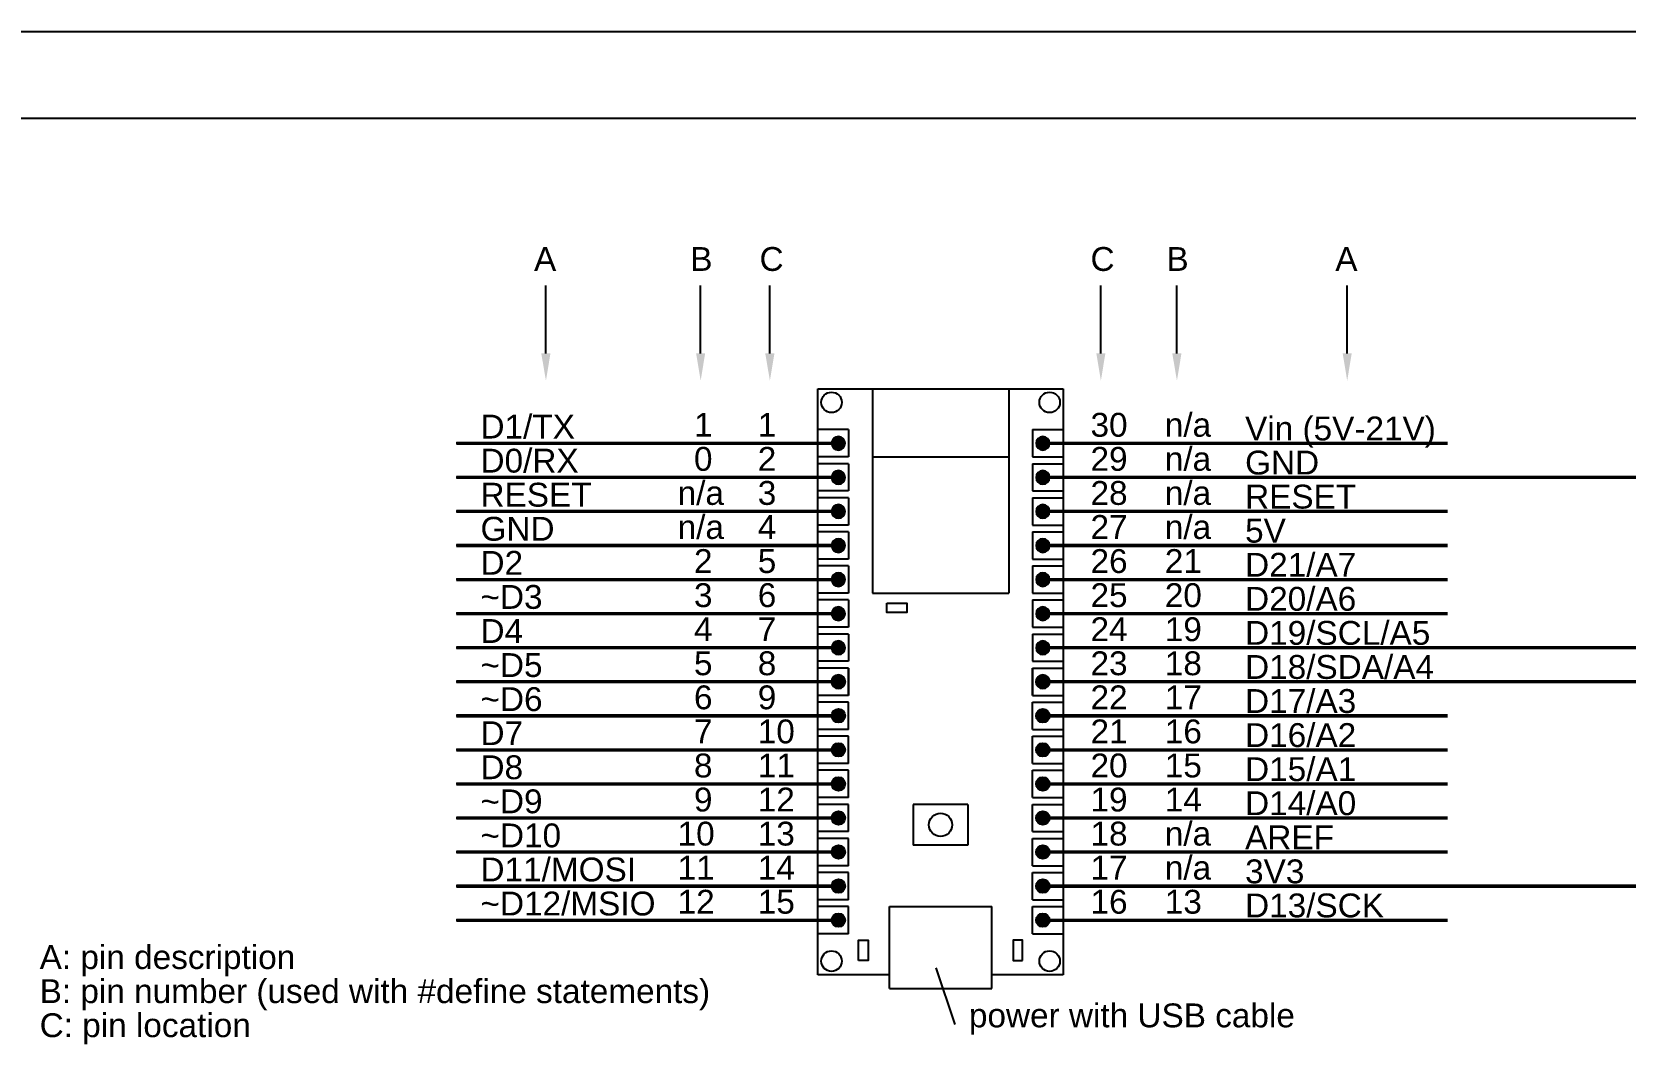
# Model space of a CAD drawing. Header units: millimetres. Extents: x -274 to 338, y -32 to 184.
# Drawn here: x 127.9 to 244.8, y 108.8 to 184.2 of the extents above; entities that cross this region are included whole.
import ezdxf

# ---------------------------------------------------------------- set-up
doc = ezdxf.new("R2010")
doc.units = ezdxf.units.MM
doc.layers.add('7_pt_4V', color=22, linetype='Continuous')
doc.layers.add('GND', color=8, linetype='Continuous')
doc.styles.add('myStyle', font='arial.ttf', dxfattribs={"height": 3})

# ---------------------------------------------------------------- blocks, each defined once
blk = doc.blocks.new('text')
at = {"style": 'myStyle'}
for s, p in [('A: pin description', (-0.91, 4.12)), ('B: pin number (used with #define statements)', (-0.91, 1.62)), ('C: pin location ', (-0.91, -0.88))]:
    blk.add_text(s, height=1.75, dxfattribs=at).set_placement(p)
blk = doc.blocks.new('node')
h = blk.add_hatch(color=256)
edge = h.paths.add_edge_path()
edge.add_arc((350.859, 140.903), 0.25, 0, 360)
blk.add_circle((350.859, 140.903), 0.25)
blk = doc.blocks.new('circles')
at = {"yscale": 2, "zscale": 2}
for p, xscale, rotation in [((686.72, -281.81), -2, 359.9999999999995), ((686.72, -281.81), -2, 359.9999999999995), ((686.72, -281.81), -2, 359.9999999999995), ((686.72, -281.81), -2, 359.9999999999995), ((701.72, -281.81), -2, 359.9999999999995), ((701.72, -281.81), -2, 359.9999999999995), ((701.72, -281.81), -2, 359.9999999999995), ((701.72, -281.81), -2, 359.9999999999995), ((686.72, -284.31), -2, 359.9999999999995), ((686.72, -284.31), -2, 359.9999999999995), ((686.72, -284.31), -2, 359.9999999999995), ((686.72, -284.31), -2, 359.9999999999995), ((701.72, -284.31), -2, 359.9999999999995), ((701.72, -284.31), -2, 359.9999999999995), ((701.72, -284.31), -2, 359.9999999999995), ((701.72, -284.31), -2, 359.9999999999995), ((686.72, -286.81), -2, 359.9999999999995), ((686.72, -286.81), -2, 359.9999999999995), ((686.72, -286.81), -2, 359.9999999999995), ((686.72, -286.81), -2, 359.9999999999995), ((701.72, -286.81), -2, 359.9999999999995), ((701.72, -286.81), -2, 359.9999999999995), ((701.72, -286.81), -2, 359.9999999999995), ((701.72, -286.81), -2, 359.9999999999995), ((686.72, -289.31), -2, 359.9999999999995), ((686.72, -289.31), -2, 359.9999999999995), ((686.72, -289.31), -2, 359.9999999999995), ((686.72, -289.31), -2, 359.9999999999995), ((701.72, -289.31), -2, 359.9999999999995), ((701.72, -289.31), -2, 359.9999999999995), ((701.72, -289.31), -2, 359.9999999999995), ((701.72, -289.31), -2, 359.9999999999995), ((686.72, -291.81), -2, 359.9999999999995), ((686.72, -291.81), -2, 359.9999999999995), ((686.72, -291.81), -2, 359.9999999999995), ((686.72, -291.81), -2, 359.9999999999995), ((701.72, -291.81), -2, 359.9999999999995), ((701.72, -291.81), -2, 359.9999999999995), ((701.72, -291.81), -2, 359.9999999999995), ((701.72, -291.81), -2, 359.9999999999995), ((686.72, -294.31), -2, 359.9999999999995), ((686.72, -294.31), -2, 359.9999999999995), ((686.72, -294.31), -2, 359.9999999999995), ((686.72, -294.31), -2, 359.9999999999995), ((701.72, -294.31), -2, 359.9999999999995), ((701.72, -294.31), -2, 359.9999999999995), ((701.72, -294.31), -2, 359.9999999999995), ((701.72, -294.31), -2, 359.9999999999995), ((686.72, -296.81), -2, 359.9999999999995), ((686.72, -296.81), -2, 359.9999999999995), ((686.72, -296.81), -2, 359.9999999999995), ((686.72, -296.81), -2, 359.9999999999995), ((701.72, -296.81), -2, 359.9999999999995), ((701.72, -296.81), -2, 359.9999999999995), ((701.72, -296.81), -2, 359.9999999999995), ((701.72, -296.81), -2, 359.9999999999995), ((686.72, -299.31), -2, 359.9999999999995), ((686.72, -299.31), -2, 359.9999999999995), ((686.72, -299.31), -2, 359.9999999999995), ((686.72, -299.31), -2, 359.9999999999995), ((686.72, 264.31), 2, 179.9999999999995), ((686.72, 264.31), 2, 179.9999999999995), ((686.72, 264.31), 2, 179.9999999999995), ((686.72, 264.31), 2, 179.9999999999995), ((701.72, -299.31), -2, 359.9999999999995), ((701.72, -299.31), -2, 359.9999999999995), ((701.72, -299.31), -2, 359.9999999999995), ((701.72, -299.31), -2, 359.9999999999995), ((701.72, 264.31), 2, 179.9999999999995), ((701.72, 264.31), 2, 179.9999999999995), ((701.72, 264.31), 2, 179.9999999999995), ((701.72, 264.31), 2, 179.9999999999995), ((686.72, 261.81), 2, 179.9999999999995), ((686.72, 261.81), 2, 179.9999999999995), ((686.72, 261.81), 2, 179.9999999999995), ((686.72, 261.81), 2, 179.9999999999995), ((701.72, 261.81), 2, 179.9999999999995), ((701.72, 261.81), 2, 179.9999999999995), ((701.72, 261.81), 2, 179.9999999999995), ((701.72, 261.81), 2, 179.9999999999995), ((686.72, 259.31), 2, 179.9999999999995), ((686.72, 259.31), 2, 179.9999999999995), ((686.72, 259.31), 2, 179.9999999999995), ((686.72, 259.31), 2, 179.9999999999995), ((701.72, 259.31), 2, 179.9999999999995), ((701.72, 259.31), 2, 179.9999999999995), ((701.72, 259.31), 2, 179.9999999999995), ((701.72, 259.31), 2, 179.9999999999995), ((686.72, 256.81), 2, 179.9999999999995), ((686.72, 256.81), 2, 179.9999999999995), ((686.72, 256.81), 2, 179.9999999999995), ((686.72, 256.81), 2, 179.9999999999995), ((701.72, 256.81), 2, 179.9999999999995), ((701.72, 256.81), 2, 179.9999999999995), ((701.72, 256.81), 2, 179.9999999999995), ((701.72, 256.81), 2, 179.9999999999995), ((686.72, 254.31), 2, 179.9999999999995), ((686.72, 254.31), 2, 179.9999999999995), ((686.72, 254.31), 2, 179.9999999999995), ((686.72, 254.31), 2, 179.9999999999995), ((701.72, 254.31), 2, 179.9999999999995), ((701.72, 254.31), 2, 179.9999999999995), ((701.72, 254.31), 2, 179.9999999999995), ((701.72, 254.31), 2, 179.9999999999995), ((686.72, 251.81), 2, 179.9999999999995), ((686.72, 251.81), 2, 179.9999999999995), ((686.72, 251.81), 2, 179.9999999999995), ((686.72, 251.81), 2, 179.9999999999995), ((701.72, 251.81), 2, 179.9999999999995), ((701.72, 251.81), 2, 179.9999999999995), ((701.72, 251.81), 2, 179.9999999999995), ((701.72, 251.81), 2, 179.9999999999995), ((686.72, 249.31), 2, 179.9999999999995), ((686.72, 249.31), 2, 179.9999999999995), ((686.72, 249.31), 2, 179.9999999999995), ((686.72, 249.31), 2, 179.9999999999995), ((701.72, 249.31), 2, 179.9999999999995), ((701.72, 249.31), 2, 179.9999999999995), ((701.72, 249.31), 2, 179.9999999999995), ((701.72, 249.31), 2, 179.9999999999995), ((686.72, 246.81), 2, 179.9999999999995), ((686.72, 246.81), 2, 179.9999999999995), ((686.72, 246.81), 2, 179.9999999999995), ((686.72, 246.81), 2, 179.9999999999995), ((701.72, 246.81), 2, 179.9999999999995), ((701.72, 246.81), 2, 179.9999999999995), ((701.72, 246.81), 2, 179.9999999999995), ((701.72, 246.81), 2, 179.9999999999995)]:
    blk.add_blockref('node', p, dxfattribs=dict(at, xscale=xscale, rotation=rotation))

msp = doc.modelspace()

# ---------------------------------------------------------------- linework, layer by layer
for p, q in [((165.65, 160.6), (165.65, 165.59)), ((177, 160.6), (177, 165.59)), ((182.08, 160.6), (182.08, 165.59)), ((206.36, 160.6), (206.36, 165.59)), ((211.94, 160.6), (211.94, 165.59)), ((224.43, 160.6), (224.43, 165.59)), ((185.6, 115.01), (185.6, 158.01)), ((185.6, 158.01), (203.6, 158.01)), ((189.6, 158.01), (189.6, 143.01)), ((199.6, 158.01), (199.6, 143.01)), ((203.6, 158.01), (203.6, 115.01)), ((187.85, 155.01), (185.6, 155.01)), ((187.85, 155.01), (185.6, 155.01)), ((187.85, 155.01), (185.6, 155.01)), ((187.85, 155.01), (185.6, 155.01)), ((187.85, 155.01), (187.85, 153.01)), ((187.85, 155.01), (187.85, 153.01)), ((187.85, 155.01), (187.85, 153.01)), ((187.85, 155.01), (187.85, 153.01)), ((201.35, 155.01), (203.6, 155.01)), ((201.35, 155.01), (201.35, 153.01)), ((201.35, 155.01), (203.6, 155.01)), ((201.35, 155.01), (201.35, 153.01)), ((201.35, 155.01), (203.6, 155.01)), ((201.35, 155.01), (201.35, 153.01)), ((201.35, 155.01), (203.6, 155.01)), ((201.35, 155.01), (201.35, 153.01)), ((187.1, 154.01), (159.07, 154.01)), ((187.1, 154.01), (159.07, 154.01)), ((187.1, 154.01), (159.07, 154.01)), ((187.1, 154.01), (159.07, 154.01)), ((202.1, 154.01), (231.8, 154.01)), ((202.1, 154.01), (231.8, 154.01)), ((202.1, 154.01), (231.8, 154.01)), ((202.1, 154.01), (231.8, 154.01)), ((187.85, 153.01), (185.6, 153.01)), ((187.85, 153.01), (185.6, 153.01)), ((187.85, 153.01), (185.6, 153.01)), ((187.85, 153.01), (185.6, 153.01)), ((187.85, 152.51), (185.6, 152.51)), ((187.85, 152.51), (185.6, 152.51)), ((187.85, 152.51), (185.6, 152.51)), ((187.85, 152.51), (185.6, 152.51)), ((187.85, 152.51), (187.85, 150.51)), ((187.85, 152.51), (187.85, 150.51)), ((187.85, 152.51), (187.85, 150.51)), ((187.85, 152.51), (187.85, 150.51)), ((189.6, 153.01), (199.6, 153.01)), ((201.35, 153.01), (203.6, 153.01)), ((201.35, 153.01), (203.6, 153.01)), ((201.35, 153.01), (203.6, 153.01)), ((201.35, 153.01), (203.6, 153.01)), ((201.35, 152.51), (203.6, 152.51)), ((201.35, 152.51), (201.35, 150.51)), ((201.35, 152.51), (203.6, 152.51)), ((201.35, 152.51), (201.35, 150.51)), ((201.35, 152.51), (203.6, 152.51)), ((201.35, 152.51), (201.35, 150.51)), ((201.35, 152.51), (203.6, 152.51)), ((201.35, 152.51), (201.35, 150.51)), ((187.1, 151.51), (159.07, 151.51)), ((187.1, 151.51), (159.07, 151.51)), ((187.1, 151.51), (159.07, 151.51)), ((187.1, 151.51), (159.07, 151.51)), ((202.1, 151.51), (231.8, 151.51)), ((202.1, 151.51), (231.8, 151.51)), ((202.1, 151.51), (231.8, 151.51)), ((202.1, 151.51), (231.8, 151.51)), ((187.85, 150.51), (185.6, 150.51)), ((187.85, 150.51), (185.6, 150.51)), ((187.85, 150.51), (185.6, 150.51)), ((187.85, 150.51), (185.6, 150.51)), ((187.85, 150.01), (185.6, 150.01)), ((187.85, 150.01), (185.6, 150.01)), ((187.85, 150.01), (185.6, 150.01)), ((187.85, 150.01), (185.6, 150.01)), ((187.85, 150.01), (187.85, 148.01)), ((187.85, 150.01), (187.85, 148.01)), ((187.85, 150.01), (187.85, 148.01)), ((187.85, 150.01), (187.85, 148.01)), ((201.35, 150.51), (203.6, 150.51)), ((201.35, 150.51), (203.6, 150.51)), ((201.35, 150.51), (203.6, 150.51)), ((201.35, 150.51), (203.6, 150.51)), ((201.35, 150.01), (203.6, 150.01)), ((201.35, 150.01), (201.35, 148.01)), ((201.35, 150.01), (203.6, 150.01)), ((201.35, 150.01), (201.35, 148.01)), ((201.35, 150.01), (203.6, 150.01)), ((201.35, 150.01), (201.35, 148.01)), ((201.35, 150.01), (203.6, 150.01)), ((201.35, 150.01), (201.35, 148.01)), ((187.1, 149.01), (159.07, 149.01)), ((187.1, 149.01), (159.07, 149.01)), ((187.1, 149.01), (159.07, 149.01)), ((187.1, 149.01), (159.07, 149.01)), ((202.1, 149.01), (231.8, 149.01)), ((202.1, 149.01), (231.8, 149.01)), ((202.1, 149.01), (231.8, 149.01)), ((202.1, 149.01), (231.8, 149.01)), ((187.85, 148.01), (185.6, 148.01)), ((187.85, 148.01), (185.6, 148.01)), ((187.85, 148.01), (185.6, 148.01)), ((187.85, 148.01), (185.6, 148.01)), ((187.85, 147.51), (185.6, 147.51)), ((187.85, 147.51), (185.6, 147.51)), ((187.85, 147.51), (185.6, 147.51)), ((187.85, 147.51), (185.6, 147.51)), ((187.85, 147.51), (187.85, 145.51)), ((187.85, 147.51), (187.85, 145.51)), ((187.85, 147.51), (187.85, 145.51)), ((187.85, 147.51), (187.85, 145.51)), ((201.35, 148.01), (203.6, 148.01)), ((201.35, 148.01), (203.6, 148.01)), ((201.35, 148.01), (203.6, 148.01)), ((201.35, 148.01), (203.6, 148.01)), ((201.35, 147.51), (203.6, 147.51)), ((201.35, 147.51), (201.35, 145.51)), ((201.35, 147.51), (203.6, 147.51)), ((201.35, 147.51), (201.35, 145.51)), ((201.35, 147.51), (203.6, 147.51)), ((201.35, 147.51), (201.35, 145.51)), ((201.35, 147.51), (203.6, 147.51)), ((201.35, 147.51), (201.35, 145.51)), ((187.1, 146.51), (159.07, 146.51)), ((187.1, 146.51), (159.07, 146.51)), ((187.1, 146.51), (159.07, 146.51)), ((187.1, 146.51), (159.07, 146.51)), ((202.1, 146.51), (231.8, 146.51)), ((202.1, 146.51), (231.8, 146.51)), ((202.1, 146.51), (231.8, 146.51)), ((202.1, 146.51), (231.8, 146.51)), ((187.85, 145.51), (185.6, 145.51)), ((187.85, 145.51), (185.6, 145.51)), ((187.85, 145.51), (185.6, 145.51)), ((187.85, 145.51), (185.6, 145.51)), ((187.85, 145.01), (185.6, 145.01)), ((187.85, 145.01), (185.6, 145.01)), ((187.85, 145.01), (185.6, 145.01)), ((187.85, 145.01), (185.6, 145.01)), ((187.85, 145.01), (187.85, 143.01)), ((187.85, 145.01), (187.85, 143.01)), ((187.85, 145.01), (187.85, 143.01)), ((187.85, 145.01), (187.85, 143.01)), ((201.35, 145.51), (203.6, 145.51)), ((201.35, 145.51), (203.6, 145.51)), ((201.35, 145.51), (203.6, 145.51)), ((201.35, 145.51), (203.6, 145.51)), ((201.35, 145.01), (203.6, 145.01)), ((201.35, 145.01), (201.35, 143.01)), ((201.35, 145.01), (203.6, 145.01)), ((201.35, 145.01), (201.35, 143.01)), ((201.35, 145.01), (203.6, 145.01)), ((201.35, 145.01), (201.35, 143.01)), ((201.35, 145.01), (203.6, 145.01)), ((201.35, 145.01), (201.35, 143.01)), ((187.1, 144.01), (159.07, 144.01)), ((187.1, 144.01), (159.07, 144.01)), ((187.1, 144.01), (159.07, 144.01)), ((187.1, 144.01), (159.07, 144.01)), ((202.1, 144.01), (231.8, 144.01)), ((202.1, 144.01), (231.8, 144.01)), ((202.1, 144.01), (231.8, 144.01)), ((202.1, 144.01), (231.8, 144.01)), ((187.85, 143.01), (185.6, 143.01)), ((187.85, 143.01), (185.6, 143.01)), ((187.85, 143.01), (185.6, 143.01)), ((187.85, 143.01), (185.6, 143.01)), ((189.6, 143.01), (199.6, 143.01)), ((201.35, 143.01), (203.6, 143.01)), ((201.35, 143.01), (203.6, 143.01)), ((201.35, 143.01), (203.6, 143.01)), ((201.35, 143.01), (203.6, 143.01)), ((187.1, 141.51), (159.07, 141.51)), ((187.1, 141.51), (159.07, 141.51)), ((187.1, 141.51), (159.07, 141.51)), ((187.1, 141.51), (159.07, 141.51)), ((187.85, 142.51), (185.6, 142.51)), ((187.85, 142.51), (185.6, 142.51)), ((187.85, 142.51), (185.6, 142.51)), ((187.85, 142.51), (185.6, 142.51)), ((187.85, 142.51), (187.85, 140.51)), ((187.85, 142.51), (187.85, 140.51)), ((187.85, 142.51), (187.85, 140.51)), ((187.85, 142.51), (187.85, 140.51)), ((201.35, 142.51), (203.6, 142.51)), ((201.35, 142.51), (201.35, 140.51)), ((201.35, 142.51), (203.6, 142.51)), ((201.35, 142.51), (201.35, 140.51)), ((201.35, 142.51), (203.6, 142.51)), ((201.35, 142.51), (201.35, 140.51)), ((201.35, 142.51), (203.6, 142.51)), ((201.35, 142.51), (201.35, 140.51)), ((202.1, 141.51), (231.8, 141.51)), ((202.1, 141.51), (231.8, 141.51)), ((202.1, 141.51), (231.8, 141.51)), ((202.1, 141.51), (231.8, 141.51)), ((187.85, 140.51), (185.6, 140.51)), ((187.85, 140.51), (185.6, 140.51)), ((187.85, 140.51), (185.6, 140.51)), ((187.85, 140.51), (185.6, 140.51)), ((201.35, 140.51), (203.6, 140.51)), ((201.35, 140.51), (203.6, 140.51)), ((201.35, 140.51), (203.6, 140.51)), ((201.35, 140.51), (203.6, 140.51)), ((187.85, 140.01), (185.6, 140.01)), ((187.85, 140.01), (185.6, 140.01)), ((187.85, 140.01), (185.6, 140.01)), ((187.85, 140.01), (185.6, 140.01)), ((187.85, 140.01), (187.85, 138.01)), ((187.85, 140.01), (187.85, 138.01)), ((187.85, 140.01), (187.85, 138.01)), ((187.85, 140.01), (187.85, 138.01)), ((201.35, 140.01), (203.6, 140.01)), ((201.35, 140.01), (201.35, 138.01)), ((201.35, 140.01), (203.6, 140.01)), ((201.35, 140.01), (201.35, 138.01)), ((201.35, 140.01), (203.6, 140.01)), ((201.35, 140.01), (201.35, 138.01)), ((201.35, 140.01), (203.6, 140.01)), ((201.35, 140.01), (201.35, 138.01)), ((187.1, 139.01), (159.07, 139.01)), ((187.1, 139.01), (159.07, 139.01)), ((187.1, 139.01), (159.07, 139.01)), ((187.1, 139.01), (159.07, 139.01)), ((187.85, 138.01), (185.6, 138.01)), ((187.85, 138.01), (185.6, 138.01)), ((187.85, 138.01), (185.6, 138.01)), ((187.85, 138.01), (185.6, 138.01)), ((201.35, 138.01), (203.6, 138.01)), ((201.35, 138.01), (203.6, 138.01)), ((201.35, 138.01), (203.6, 138.01)), ((201.35, 138.01), (203.6, 138.01)), ((202.1, 139.01), (231.8, 139.01)), ((202.1, 139.01), (231.8, 139.01)), ((202.1, 139.01), (231.8, 139.01)), ((202.1, 139.01), (231.8, 139.01)), ((187.85, 137.51), (185.6, 137.51)), ((187.85, 137.51), (185.6, 137.51)), ((187.85, 137.51), (185.6, 137.51)), ((187.85, 137.51), (185.6, 137.51)), ((187.85, 137.51), (185.6, 137.51)), ((187.85, 137.51), (185.6, 137.51)), ((187.85, 137.51), (185.6, 137.51)), ((187.85, 137.51), (185.6, 137.51)), ((187.85, 137.51), (187.85, 135.51)), ((187.85, 137.51), (187.85, 135.51)), ((187.85, 137.51), (187.85, 135.51)), ((187.85, 137.51), (187.85, 135.51)), ((187.85, 135.51), (187.85, 137.51)), ((187.85, 135.51), (187.85, 137.51)), ((187.85, 135.51), (187.85, 137.51)), ((187.85, 135.51), (187.85, 137.51)), ((201.35, 137.51), (203.6, 137.51)), ((201.35, 137.51), (201.35, 135.51)), ((201.35, 137.51), (203.6, 137.51)), ((201.35, 137.51), (201.35, 135.51)), ((201.35, 137.51), (203.6, 137.51)), ((201.35, 137.51), (201.35, 135.51)), ((201.35, 137.51), (203.6, 137.51)), ((201.35, 137.51), (201.35, 135.51)), ((201.35, 137.51), (203.6, 137.51)), ((201.35, 135.51), (201.35, 137.51)), ((201.35, 137.51), (203.6, 137.51)), ((201.35, 135.51), (201.35, 137.51)), ((201.35, 137.51), (203.6, 137.51)), ((201.35, 135.51), (201.35, 137.51)), ((201.35, 137.51), (203.6, 137.51)), ((201.35, 135.51), (201.35, 137.51)), ((187.1, 136.51), (159.07, 136.51)), ((187.1, 136.51), (159.07, 136.51)), ((187.1, 136.51), (159.07, 136.51)), ((187.1, 136.51), (159.07, 136.51)), ((187.1, 136.51), (159.07, 136.51)), ((187.1, 136.51), (159.07, 136.51)), ((187.1, 136.51), (159.07, 136.51)), ((187.1, 136.51), (159.07, 136.51)), ((202.1, 136.51), (231.8, 136.51)), ((202.1, 136.51), (231.8, 136.51)), ((202.1, 136.51), (231.8, 136.51)), ((202.1, 136.51), (231.8, 136.51)), ((202.1, 136.51), (231.8, 136.51)), ((202.1, 136.51), (231.8, 136.51)), ((202.1, 136.51), (231.8, 136.51)), ((202.1, 136.51), (231.8, 136.51)), ((187.85, 135.51), (185.6, 135.51)), ((187.85, 135.51), (185.6, 135.51)), ((187.85, 135.51), (185.6, 135.51)), ((187.85, 135.51), (185.6, 135.51)), ((187.85, 135.51), (185.6, 135.51)), ((187.85, 135.51), (185.6, 135.51)), ((187.85, 135.51), (185.6, 135.51)), ((187.85, 135.51), (185.6, 135.51)), ((187.85, 135.01), (185.6, 135.01)), ((187.85, 135.01), (185.6, 135.01)), ((187.85, 135.01), (185.6, 135.01)), ((187.85, 135.01), (185.6, 135.01)), ((187.85, 133.01), (187.85, 135.01)), ((187.85, 133.01), (187.85, 135.01)), ((187.85, 133.01), (187.85, 135.01)), ((187.85, 133.01), (187.85, 135.01)), ((201.35, 135.51), (203.6, 135.51)), ((201.35, 135.51), (203.6, 135.51)), ((201.35, 135.51), (203.6, 135.51)), ((201.35, 135.51), (203.6, 135.51)), ((201.35, 135.51), (203.6, 135.51)), ((201.35, 135.51), (203.6, 135.51)), ((201.35, 135.51), (203.6, 135.51)), ((201.35, 135.51), (203.6, 135.51)), ((201.35, 135.01), (203.6, 135.01)), ((201.35, 133.01), (201.35, 135.01)), ((201.35, 135.01), (203.6, 135.01)), ((201.35, 133.01), (201.35, 135.01)), ((201.35, 135.01), (203.6, 135.01)), ((201.35, 133.01), (201.35, 135.01)), ((201.35, 135.01), (203.6, 135.01)), ((201.35, 133.01), (201.35, 135.01)), ((187.1, 134.01), (159.07, 134.01)), ((187.1, 134.01), (159.07, 134.01)), ((187.1, 134.01), (159.07, 134.01)), ((187.1, 134.01), (159.07, 134.01)), ((202.1, 134.01), (231.8, 134.01)), ((202.1, 134.01), (231.8, 134.01)), ((202.1, 134.01), (231.8, 134.01)), ((202.1, 134.01), (231.8, 134.01)), ((187.85, 133.01), (185.6, 133.01)), ((187.85, 133.01), (185.6, 133.01)), ((187.85, 133.01), (185.6, 133.01)), ((187.85, 133.01), (185.6, 133.01)), ((187.85, 132.51), (185.6, 132.51)), ((187.85, 132.51), (185.6, 132.51)), ((187.85, 132.51), (185.6, 132.51)), ((187.85, 132.51), (185.6, 132.51)), ((187.85, 130.51), (187.85, 132.51)), ((187.85, 130.51), (187.85, 132.51)), ((187.85, 130.51), (187.85, 132.51)), ((187.85, 130.51), (187.85, 132.51)), ((201.35, 133.01), (203.6, 133.01)), ((201.35, 133.01), (203.6, 133.01)), ((201.35, 133.01), (203.6, 133.01)), ((201.35, 133.01), (203.6, 133.01)), ((201.35, 132.51), (203.6, 132.51)), ((201.35, 130.51), (201.35, 132.51)), ((201.35, 132.51), (203.6, 132.51)), ((201.35, 130.51), (201.35, 132.51)), ((201.35, 132.51), (203.6, 132.51)), ((201.35, 130.51), (201.35, 132.51)), ((201.35, 132.51), (203.6, 132.51)), ((201.35, 130.51), (201.35, 132.51)), ((187.1, 131.51), (159.07, 131.51)), ((187.1, 131.51), (159.07, 131.51)), ((187.1, 131.51), (159.07, 131.51)), ((187.1, 131.51), (159.07, 131.51)), ((202.1, 131.51), (231.8, 131.51)), ((202.1, 131.51), (231.8, 131.51)), ((202.1, 131.51), (231.8, 131.51)), ((202.1, 131.51), (231.8, 131.51)), ((187.85, 130.51), (185.6, 130.51)), ((187.85, 130.51), (185.6, 130.51)), ((187.85, 130.51), (185.6, 130.51)), ((187.85, 130.51), (185.6, 130.51)), ((187.85, 130.01), (185.6, 130.01)), ((187.85, 130.01), (185.6, 130.01)), ((187.85, 130.01), (185.6, 130.01)), ((187.85, 130.01), (185.6, 130.01)), ((187.85, 128.01), (187.85, 130.01)), ((187.85, 128.01), (187.85, 130.01)), ((187.85, 128.01), (187.85, 130.01)), ((187.85, 128.01), (187.85, 130.01)), ((201.35, 130.51), (203.6, 130.51)), ((201.35, 130.51), (203.6, 130.51)), ((201.35, 130.51), (203.6, 130.51)), ((201.35, 130.51), (203.6, 130.51)), ((201.35, 130.01), (203.6, 130.01)), ((201.35, 128.01), (201.35, 130.01)), ((201.35, 130.01), (203.6, 130.01)), ((201.35, 128.01), (201.35, 130.01)), ((201.35, 130.01), (203.6, 130.01)), ((201.35, 128.01), (201.35, 130.01)), ((201.35, 130.01), (203.6, 130.01)), ((201.35, 128.01), (201.35, 130.01)), ((187.1, 129.01), (159.07, 129.01)), ((187.1, 129.01), (159.07, 129.01)), ((187.1, 129.01), (159.07, 129.01)), ((187.1, 129.01), (159.07, 129.01)), ((202.1, 129.01), (231.8, 129.01)), ((202.1, 129.01), (231.8, 129.01)), ((202.1, 129.01), (231.8, 129.01)), ((202.1, 129.01), (231.8, 129.01)), ((187.85, 128.01), (185.6, 128.01)), ((187.85, 128.01), (185.6, 128.01)), ((187.85, 128.01), (185.6, 128.01)), ((187.85, 128.01), (185.6, 128.01)), ((187.85, 127.51), (185.6, 127.51)), ((187.85, 127.51), (185.6, 127.51)), ((187.85, 127.51), (185.6, 127.51)), ((187.85, 127.51), (185.6, 127.51)), ((187.85, 125.51), (187.85, 127.51)), ((187.85, 125.51), (187.85, 127.51)), ((187.85, 125.51), (187.85, 127.51)), ((187.85, 125.51), (187.85, 127.51)), ((196.6, 127.51), (192.6, 127.51)), ((192.6, 127.51), (192.6, 124.51)), ((196.6, 127.51), (196.6, 124.51)), ((201.35, 128.01), (203.6, 128.01)), ((201.35, 128.01), (203.6, 128.01)), ((201.35, 128.01), (203.6, 128.01)), ((201.35, 128.01), (203.6, 128.01)), ((201.35, 127.51), (203.6, 127.51)), ((201.35, 125.51), (201.35, 127.51)), ((201.35, 127.51), (203.6, 127.51)), ((201.35, 125.51), (201.35, 127.51)), ((201.35, 127.51), (203.6, 127.51)), ((201.35, 125.51), (201.35, 127.51)), ((201.35, 127.51), (203.6, 127.51)), ((201.35, 125.51), (201.35, 127.51)), ((187.1, 126.51), (159.07, 126.51)), ((187.1, 126.51), (159.07, 126.51)), ((187.1, 126.51), (159.07, 126.51)), ((187.1, 126.51), (159.07, 126.51)), ((202.1, 126.51), (231.8, 126.51)), ((202.1, 126.51), (231.8, 126.51)), ((202.1, 126.51), (231.8, 126.51)), ((202.1, 126.51), (231.8, 126.51)), ((187.85, 125.51), (185.6, 125.51)), ((187.85, 125.51), (185.6, 125.51)), ((187.85, 125.51), (185.6, 125.51)), ((187.85, 125.51), (185.6, 125.51)), ((201.35, 125.51), (203.6, 125.51)), ((201.35, 125.51), (203.6, 125.51)), ((201.35, 125.51), (203.6, 125.51)), ((201.35, 125.51), (203.6, 125.51)), ((187.1, 124.01), (159.07, 124.01)), ((187.1, 124.01), (159.07, 124.01)), ((187.1, 124.01), (159.07, 124.01)), ((187.1, 124.01), (159.07, 124.01)), ((187.85, 125.01), (185.6, 125.01)), ((187.85, 125.01), (185.6, 125.01)), ((187.85, 125.01), (185.6, 125.01)), ((187.85, 125.01), (185.6, 125.01)), ((187.85, 123.01), (187.85, 125.01)), ((187.85, 123.01), (187.85, 125.01)), ((187.85, 123.01), (187.85, 125.01)), ((187.85, 123.01), (187.85, 125.01)), ((196.6, 124.51), (192.6, 124.51)), ((201.35, 125.01), (203.6, 125.01)), ((201.35, 123.01), (201.35, 125.01)), ((201.35, 125.01), (203.6, 125.01)), ((201.35, 123.01), (201.35, 125.01)), ((201.35, 125.01), (203.6, 125.01)), ((201.35, 123.01), (201.35, 125.01)), ((201.35, 125.01), (203.6, 125.01)), ((201.35, 123.01), (201.35, 125.01)), ((202.1, 124.01), (231.8, 124.01)), ((202.1, 124.01), (231.8, 124.01)), ((202.1, 124.01), (231.8, 124.01)), ((202.1, 124.01), (231.8, 124.01)), ((187.85, 123.01), (185.6, 123.01)), ((187.85, 123.01), (185.6, 123.01)), ((187.85, 123.01), (185.6, 123.01)), ((187.85, 123.01), (185.6, 123.01)), ((201.35, 123.01), (203.6, 123.01)), ((201.35, 123.01), (203.6, 123.01)), ((201.35, 123.01), (203.6, 123.01)), ((201.35, 123.01), (203.6, 123.01)), ((187.85, 122.51), (185.6, 122.51)), ((187.85, 122.51), (185.6, 122.51)), ((187.85, 122.51), (185.6, 122.51)), ((187.85, 122.51), (185.6, 122.51)), ((187.85, 120.51), (187.85, 122.51)), ((187.85, 120.51), (187.85, 122.51)), ((187.85, 120.51), (187.85, 122.51)), ((187.85, 120.51), (187.85, 122.51)), ((201.35, 122.51), (203.6, 122.51)), ((201.35, 120.51), (201.35, 122.51)), ((201.35, 122.51), (203.6, 122.51)), ((201.35, 120.51), (201.35, 122.51)), ((201.35, 122.51), (203.6, 122.51)), ((201.35, 120.51), (201.35, 122.51)), ((201.35, 122.51), (203.6, 122.51)), ((201.35, 120.51), (201.35, 122.51)), ((187.1, 121.51), (159.07, 121.51)), ((187.1, 121.51), (159.07, 121.51)), ((187.1, 121.51), (159.07, 121.51)), ((187.1, 121.51), (159.07, 121.51)), ((187.85, 120.51), (185.6, 120.51)), ((187.85, 120.51), (185.6, 120.51)), ((187.85, 120.51), (185.6, 120.51)), ((187.85, 120.51), (185.6, 120.51)), ((201.35, 120.51), (203.6, 120.51)), ((201.35, 120.51), (203.6, 120.51)), ((201.35, 120.51), (203.6, 120.51)), ((201.35, 120.51), (203.6, 120.51)), ((202.1, 121.51), (231.8, 121.51)), ((202.1, 121.51), (231.8, 121.51)), ((202.1, 121.51), (231.8, 121.51)), ((202.1, 121.51), (231.8, 121.51)), ((187.85, 120.01), (185.6, 120.01)), ((187.85, 120.01), (185.6, 120.01)), ((187.85, 120.01), (185.6, 120.01)), ((187.85, 120.01), (185.6, 120.01)), ((187.85, 118.01), (187.85, 120.01)), ((187.85, 118.01), (187.85, 120.01)), ((187.85, 118.01), (187.85, 120.01)), ((187.85, 118.01), (187.85, 120.01)), ((190.85, 114.01), (190.85, 120.01)), ((190.85, 120.01), (198.35, 120.01)), ((198.35, 114.01), (198.35, 120.01)), ((201.35, 120.01), (203.6, 120.01)), ((201.35, 118.01), (201.35, 120.01)), ((201.35, 120.01), (203.6, 120.01)), ((201.35, 118.01), (201.35, 120.01)), ((201.35, 120.01), (203.6, 120.01)), ((201.35, 118.01), (201.35, 120.01)), ((201.35, 120.01), (203.6, 120.01)), ((201.35, 118.01), (201.35, 120.01)), ((187.1, 119.01), (159.07, 119.01)), ((187.1, 119.01), (159.07, 119.01)), ((187.1, 119.01), (159.07, 119.01)), ((187.1, 119.01), (159.07, 119.01)), ((202.1, 119.01), (231.8, 119.01)), ((202.1, 119.01), (231.8, 119.01)), ((202.1, 119.01), (231.8, 119.01)), ((202.1, 119.01), (231.8, 119.01)), ((187.85, 118.01), (185.6, 118.01)), ((187.85, 118.01), (185.6, 118.01)), ((187.85, 118.01), (185.6, 118.01)), ((187.85, 118.01), (185.6, 118.01)), ((201.35, 118.01), (203.6, 118.01)), ((201.35, 118.01), (203.6, 118.01)), ((201.35, 118.01), (203.6, 118.01)), ((201.35, 118.01), (203.6, 118.01)), ((190.85, 115.01), (185.6, 115.01)), ((203.6, 115.01), (198.35, 115.01)), ((190.85, 114.01), (198.35, 114.01))]:
    msp.add_line(p, q)
at = {"ltscale": 0.01}
msp.add_line((194.25, 115.52), (195.65, 111.35), dxfattribs=at)
for points in [[(58.58, -31.7), (337.98, -31.7), (337.98, 184.2), (58.58, 184.2)], [(64.93, -25.35), (331.63, -25.35), (331.63, 177.85), (64.93, 177.85)]]:
    msp.add_lwpolyline(points, close=True, dxfattribs=at)
for points in [[(187.1, 154.01, 0.25, 0.25, 0), (159.07, 154.01, 0.25, 0.25, 0)], [(187.1, 154.01, 0.25, 0.25, 0), (159.07, 154.01, 0.25, 0.25, 0)], [(187.1, 154.01, 0.25, 0.25, 0), (159.07, 154.01, 0.25, 0.25, 0)], [(187.1, 154.01, 0.25, 0.25, 0), (159.07, 154.01, 0.25, 0.25, 0)], [(202.1, 154.01, 0.25, 0.25, 0), (231.8, 154.01, 0.25, 0.25, 0)], [(202.1, 154.01, 0.25, 0.25, 0), (231.8, 154.01, 0.25, 0.25, 0)], [(202.1, 154.01, 0.25, 0.25, 0), (231.8, 154.01, 0.25, 0.25, 0)], [(202.1, 154.01, 0.25, 0.25, 0), (231.8, 154.01, 0.25, 0.25, 0)], [(187.1, 151.51, 0.25, 0.25, 0), (159.07, 151.51, 0.25, 0.25, 0)], [(187.1, 151.51, 0.25, 0.25, 0), (159.07, 151.51, 0.25, 0.25, 0)], [(187.1, 151.51, 0.25, 0.25, 0), (159.07, 151.51, 0.25, 0.25, 0)], [(187.1, 151.51, 0.25, 0.25, 0), (159.07, 151.51, 0.25, 0.25, 0)], [(202.1, 151.51, 0.25, 0.25, 0), (231.8, 151.51, 0.25, 0.25, 0)], [(202.1, 151.51, 0.25, 0.25, 0), (231.8, 151.51, 0.25, 0.25, 0)], [(202.1, 151.51, 0.25, 0.25, 0), (231.8, 151.51, 0.25, 0.25, 0)], [(202.1, 151.51, 0.25, 0.25, 0), (231.8, 151.51, 0.25, 0.25, 0)], [(187.1, 149.01, 0.25, 0.25, 0), (159.07, 149.01, 0.25, 0.25, 0)], [(187.1, 149.01, 0.25, 0.25, 0), (159.07, 149.01, 0.25, 0.25, 0)], [(187.1, 149.01, 0.25, 0.25, 0), (159.07, 149.01, 0.25, 0.25, 0)], [(187.1, 149.01, 0.25, 0.25, 0), (159.07, 149.01, 0.25, 0.25, 0)], [(202.1, 149.01, 0.25, 0.25, 0), (231.8, 149.01, 0.25, 0.25, 0)], [(202.1, 149.01, 0.25, 0.25, 0), (231.8, 149.01, 0.25, 0.25, 0)], [(202.1, 149.01, 0.25, 0.25, 0), (231.8, 149.01, 0.25, 0.25, 0)], [(202.1, 149.01, 0.25, 0.25, 0), (231.8, 149.01, 0.25, 0.25, 0)], [(187.1, 146.51, 0.25, 0.25, 0), (159.07, 146.51, 0.25, 0.25, 0)], [(187.1, 146.51, 0.25, 0.25, 0), (159.07, 146.51, 0.25, 0.25, 0)], [(187.1, 146.51, 0.25, 0.25, 0), (159.07, 146.51, 0.25, 0.25, 0)], [(187.1, 146.51, 0.25, 0.25, 0), (159.07, 146.51, 0.25, 0.25, 0)], [(202.1, 146.51, 0.25, 0.25, 0), (231.8, 146.51, 0.25, 0.25, 0)], [(202.1, 146.51, 0.25, 0.25, 0), (231.8, 146.51, 0.25, 0.25, 0)], [(202.1, 146.51, 0.25, 0.25, 0), (231.8, 146.51, 0.25, 0.25, 0)], [(202.1, 146.51, 0.25, 0.25, 0), (231.8, 146.51, 0.25, 0.25, 0)], [(187.1, 144.01, 0.25, 0.25, 0), (159.07, 144.01, 0.25, 0.25, 0)], [(187.1, 144.01, 0.25, 0.25, 0), (159.07, 144.01, 0.25, 0.25, 0)], [(187.1, 144.01, 0.25, 0.25, 0), (159.07, 144.01, 0.25, 0.25, 0)], [(187.1, 144.01, 0.25, 0.25, 0), (159.07, 144.01, 0.25, 0.25, 0)], [(202.1, 144.01, 0.25, 0.25, 0), (231.8, 144.01, 0.25, 0.25, 0)], [(202.1, 144.01, 0.25, 0.25, 0), (231.8, 144.01, 0.25, 0.25, 0)], [(202.1, 144.01, 0.25, 0.25, 0), (231.8, 144.01, 0.25, 0.25, 0)], [(202.1, 144.01, 0.25, 0.25, 0), (231.8, 144.01, 0.25, 0.25, 0)], [(187.1, 141.51, 0.25, 0.25, 0), (159.07, 141.51, 0.25, 0.25, 0)], [(187.1, 141.51, 0.25, 0.25, 0), (159.07, 141.51, 0.25, 0.25, 0)], [(187.1, 141.51, 0.25, 0.25, 0), (159.07, 141.51, 0.25, 0.25, 0)], [(187.1, 141.51, 0.25, 0.25, 0), (159.07, 141.51, 0.25, 0.25, 0)], [(202.1, 141.51, 0.25, 0.25, 0), (231.8, 141.51, 0.25, 0.25, 0)], [(202.1, 141.51, 0.25, 0.25, 0), (231.8, 141.51, 0.25, 0.25, 0)], [(202.1, 141.51, 0.25, 0.25, 0), (231.8, 141.51, 0.25, 0.25, 0)], [(202.1, 141.51, 0.25, 0.25, 0), (231.8, 141.51, 0.25, 0.25, 0)], [(187.1, 139.01, 0.25, 0.25, 0), (159.07, 139.01, 0.25, 0.25, 0)], [(187.1, 139.01, 0.25, 0.25, 0), (159.07, 139.01, 0.25, 0.25, 0)], [(187.1, 139.01, 0.25, 0.25, 0), (159.07, 139.01, 0.25, 0.25, 0)], [(187.1, 139.01, 0.25, 0.25, 0), (159.07, 139.01, 0.25, 0.25, 0)], [(202.1, 139.01, 0.25, 0.25, 0), (231.8, 139.01, 0.25, 0.25, 0)], [(202.1, 139.01, 0.25, 0.25, 0), (231.8, 139.01, 0.25, 0.25, 0)], [(202.1, 139.01, 0.25, 0.25, 0), (231.8, 139.01, 0.25, 0.25, 0)], [(202.1, 139.01, 0.25, 0.25, 0), (231.8, 139.01, 0.25, 0.25, 0)], [(187.1, 136.51, 0.25, 0.25, 0), (159.07, 136.51, 0.25, 0.25, 0)], [(187.1, 136.51, 0.25, 0.25, 0), (159.07, 136.51, 0.25, 0.25, 0)], [(187.1, 136.51, 0.25, 0.25, 0), (159.07, 136.51, 0.25, 0.25, 0)], [(187.1, 136.51, 0.25, 0.25, 0), (159.07, 136.51, 0.25, 0.25, 0)], [(202.1, 136.51, 0.25, 0.25, 0), (231.8, 136.51, 0.25, 0.25, 0)], [(202.1, 136.51, 0.25, 0.25, 0), (231.8, 136.51, 0.25, 0.25, 0)], [(202.1, 136.51, 0.25, 0.25, 0), (231.8, 136.51, 0.25, 0.25, 0)], [(202.1, 136.51, 0.25, 0.25, 0), (231.8, 136.51, 0.25, 0.25, 0)], [(187.1, 134.01, 0.25, 0.25, 0), (159.07, 134.01, 0.25, 0.25, 0)], [(187.1, 134.01, 0.25, 0.25, 0), (159.07, 134.01, 0.25, 0.25, 0)], [(187.1, 134.01, 0.25, 0.25, 0), (159.07, 134.01, 0.25, 0.25, 0)], [(187.1, 134.01, 0.25, 0.25, 0), (159.07, 134.01, 0.25, 0.25, 0)], [(202.1, 134.01, 0.25, 0.25, 0), (231.8, 134.01, 0.25, 0.25, 0)], [(202.1, 134.01, 0.25, 0.25, 0), (231.8, 134.01, 0.25, 0.25, 0)], [(202.1, 134.01, 0.25, 0.25, 0), (231.8, 134.01, 0.25, 0.25, 0)], [(202.1, 134.01, 0.25, 0.25, 0), (231.8, 134.01, 0.25, 0.25, 0)], [(187.1, 131.51, 0.25, 0.25, 0), (159.07, 131.51, 0.25, 0.25, 0)], [(187.1, 131.51, 0.25, 0.25, 0), (159.07, 131.51, 0.25, 0.25, 0)], [(187.1, 131.51, 0.25, 0.25, 0), (159.07, 131.51, 0.25, 0.25, 0)], [(187.1, 131.51, 0.25, 0.25, 0), (159.07, 131.51, 0.25, 0.25, 0)], [(202.1, 131.51, 0.25, 0.25, 0), (231.8, 131.51, 0.25, 0.25, 0)], [(202.1, 131.51, 0.25, 0.25, 0), (231.8, 131.51, 0.25, 0.25, 0)], [(202.1, 131.51, 0.25, 0.25, 0), (231.8, 131.51, 0.25, 0.25, 0)], [(202.1, 131.51, 0.25, 0.25, 0), (231.8, 131.51, 0.25, 0.25, 0)], [(187.1, 129.01, 0.25, 0.25, 0), (159.07, 129.01, 0.25, 0.25, 0)], [(187.1, 129.01, 0.25, 0.25, 0), (159.07, 129.01, 0.25, 0.25, 0)], [(187.1, 129.01, 0.25, 0.25, 0), (159.07, 129.01, 0.25, 0.25, 0)], [(187.1, 129.01, 0.25, 0.25, 0), (159.07, 129.01, 0.25, 0.25, 0)], [(202.1, 129.01, 0.25, 0.25, 0), (231.8, 129.01, 0.25, 0.25, 0)], [(202.1, 129.01, 0.25, 0.25, 0), (231.8, 129.01, 0.25, 0.25, 0)], [(202.1, 129.01, 0.25, 0.25, 0), (231.8, 129.01, 0.25, 0.25, 0)], [(202.1, 129.01, 0.25, 0.25, 0), (231.8, 129.01, 0.25, 0.25, 0)], [(187.1, 126.51, 0.25, 0.25, 0), (159.07, 126.51, 0.25, 0.25, 0)], [(187.1, 126.51, 0.25, 0.25, 0), (159.07, 126.51, 0.25, 0.25, 0)], [(187.1, 126.51, 0.25, 0.25, 0), (159.07, 126.51, 0.25, 0.25, 0)], [(187.1, 126.51, 0.25, 0.25, 0), (159.07, 126.51, 0.25, 0.25, 0)], [(202.1, 126.51, 0.25, 0.25, 0), (231.8, 126.51, 0.25, 0.25, 0)], [(202.1, 126.51, 0.25, 0.25, 0), (231.8, 126.51, 0.25, 0.25, 0)], [(202.1, 126.51, 0.25, 0.25, 0), (231.8, 126.51, 0.25, 0.25, 0)], [(202.1, 126.51, 0.25, 0.25, 0), (231.8, 126.51, 0.25, 0.25, 0)], [(187.1, 124.01, 0.25, 0.25, 0), (159.07, 124.01, 0.25, 0.25, 0)], [(187.1, 124.01, 0.25, 0.25, 0), (159.07, 124.01, 0.25, 0.25, 0)], [(187.1, 124.01, 0.25, 0.25, 0), (159.07, 124.01, 0.25, 0.25, 0)], [(187.1, 124.01, 0.25, 0.25, 0), (159.07, 124.01, 0.25, 0.25, 0)], [(202.1, 124.01, 0.25, 0.25, 0), (231.8, 124.01, 0.25, 0.25, 0)], [(202.1, 124.01, 0.25, 0.25, 0), (231.8, 124.01, 0.25, 0.25, 0)], [(202.1, 124.01, 0.25, 0.25, 0), (231.8, 124.01, 0.25, 0.25, 0)], [(202.1, 124.01, 0.25, 0.25, 0), (231.8, 124.01, 0.25, 0.25, 0)], [(187.1, 121.51, 0.25, 0.25, 0), (159.07, 121.51, 0.25, 0.25, 0)], [(187.1, 121.51, 0.25, 0.25, 0), (159.07, 121.51, 0.25, 0.25, 0)], [(187.1, 121.51, 0.25, 0.25, 0), (159.07, 121.51, 0.25, 0.25, 0)], [(187.1, 121.51, 0.25, 0.25, 0), (159.07, 121.51, 0.25, 0.25, 0)], [(202.1, 121.51, 0.25, 0.25, 0), (231.8, 121.51, 0.25, 0.25, 0)], [(202.1, 121.51, 0.25, 0.25, 0), (231.8, 121.51, 0.25, 0.25, 0)], [(202.1, 121.51, 0.25, 0.25, 0), (231.8, 121.51, 0.25, 0.25, 0)], [(202.1, 121.51, 0.25, 0.25, 0), (231.8, 121.51, 0.25, 0.25, 0)], [(187.1, 119.01, 0.25, 0.25, 0), (159.07, 119.01, 0.25, 0.25, 0)], [(187.1, 119.01, 0.25, 0.25, 0), (159.07, 119.01, 0.25, 0.25, 0)], [(187.1, 119.01, 0.25, 0.25, 0), (159.07, 119.01, 0.25, 0.25, 0)], [(187.1, 119.01, 0.25, 0.25, 0), (159.07, 119.01, 0.25, 0.25, 0)], [(202.1, 119.01, 0.25, 0.25, 0), (231.8, 119.01, 0.25, 0.25, 0)], [(202.1, 119.01, 0.25, 0.25, 0), (231.8, 119.01, 0.25, 0.25, 0)], [(202.1, 119.01, 0.25, 0.25, 0), (231.8, 119.01, 0.25, 0.25, 0)], [(202.1, 119.01, 0.25, 0.25, 0), (231.8, 119.01, 0.25, 0.25, 0)]]:
    msp.add_lwpolyline(points, format="xyseb")
for points in [[(190.65, 142.27), (192.13, 142.27), (192.13, 141.58), (190.65, 141.58)], [(188.58, 116.05), (188.58, 117.54), (189.28, 117.54), (189.28, 116.05)], [(200.62, 116.05), (200.62, 117.54), (199.92, 117.54), (199.92, 116.05)]]:
    msp.add_lwpolyline(points, close=True)
at = {"ltscale": 0.01, "const_width": 0.25}
for points in [[(231.8, 139.01), (263.84, 139.01), (263.84, 114.66), (263.84, 43.88), (242.71, 43.88)], [(231.8, 136.51), (258.64, 136.51), (258.64, 41.36), (242.71, 41.36)]]:
    msp.add_lwpolyline(points, dxfattribs=at)
for centre, radius in [((186.6, 157.01), 0.753), ((202.6, 157.01), 0.753), ((194.6, 126.01), 0.85), ((186.6, 116.01), 0.753), ((202.6, 116.01), 0.753)]:
    msp.add_circle(centre, radius)
for points in [[(165.31, 160.6), (165.65, 158.6), (165.98, 160.6)], [(176.67, 160.6), (177, 158.6), (177.33, 160.6)], [(181.74, 160.6), (182.08, 158.6), (182.41, 160.6)], [(206.03, 160.6), (206.36, 158.6), (206.69, 160.6)], [(211.6, 160.6), (211.94, 158.6), (212.27, 160.6)], [(224.1, 160.6), (224.43, 158.6), (224.76, 160.6)]]:
    msp.add_solid(points)
at = {"layer": '7_pt_4V', "const_width": 0.25}
msp.add_lwpolyline([(231.8, 121.51), (253.44, 121.51), (253.44, 38.84), (242.71, 38.84)], dxfattribs=at)
at = {"layer": 'GND', "const_width": 0.25}
msp.add_lwpolyline([(242.71, 48.92), (269.04, 48.92), (269.04, 151.51), (231.8, 151.51)], dxfattribs=at)

# ---------------------------------------------------------------- block references
at = {"ltscale": 0.01}
for name, p in [('circles', (202.1, 154.01)), ('text', (129.42, 111.31))]:
    msp.add_blockref(name, p, dxfattribs=at)

# ---------------------------------------------------------------- texts
at = {"style": 'myStyle', "text_generation_flag": 2}
for p in [(166.41, 166.66), (225.19, 166.66)]:
    msp.add_text('A', height=1.75, dxfattribs=at).set_placement(p)
at = {"style": 'myStyle'}
for s, p in [('B', (176.24, 166.66)), ('C', (181.32, 166.66)), ('C', (205.6, 166.66)), ('B', (211.17, 166.66)), ('D1/TX', (160.85, 154.36)), ('1', (176.51, 154.49)), ('1', (181.19, 154.49)), ('30', (205.6, 154.49)), ('n/a', (211.05, 154.49)), ('Vin (5V-21V)', (216.94, 154.22)), ('D0/RX', (160.85, 151.86)), ('0', (176.51, 151.99)), ('2', (181.19, 151.99)), ('29', (205.6, 151.99)), ('n/a', (211.05, 151.99)), ('GND', (216.94, 151.72)), ('RESET', (160.85, 149.36)), ('n/a', (175.31, 149.49)), ('3', (181.19, 149.49)), ('28', (205.6, 149.49)), ('n/a', (211.05, 149.49)), ('RESET', (216.94, 149.22)), ('GND', (160.85, 146.86)), ('n/a', (175.31, 146.99)), ('4', (181.19, 146.99)), ('27', (205.6, 146.99)), ('n/a', (211.05, 146.99)), ('5V', (216.94, 146.72)), ('D2', (160.85, 144.36)), ('2', (176.51, 144.49)), ('5', (181.19, 144.49)), ('26', (205.6, 144.49)), ('21', (211.05, 144.49)), ('D21/A7', (216.94, 144.22)), ('3', (176.51, 141.99)), ('6', (181.19, 141.99)), ('25', (205.6, 141.99)), ('20', (211.05, 141.99)), ('~D3', (160.85, 141.86)), ('D20/A6', (216.94, 141.72)), ('D4', (160.85, 139.36)), ('4', (176.51, 139.49)), ('7', (181.19, 139.49)), ('24', (205.6, 139.49)), ('19', (211.05, 139.49)), ('D19/SCL/A5', (216.94, 139.22)), ('~D5', (160.85, 136.86)), ('5', (176.51, 136.99)), ('8', (181.19, 136.99)), ('23', (205.6, 136.99)), ('18', (211.05, 136.99)), ('D18/SDA/A4', (216.94, 136.72)), ('~D6', (160.85, 134.36)), ('6', (176.51, 134.49)), ('9', (181.19, 134.49)), ('22', (205.6, 134.49)), ('17', (211.05, 134.49)), ('D17/A3', (216.94, 134.22)), ('D7', (160.85, 131.86)), ('7', (176.51, 131.99)), ('10', (181.19, 131.99)), ('21', (205.6, 131.99)), ('16', (211.05, 131.99)), ('D16/A2', (216.94, 131.72)), ('D8', (160.85, 129.36)), ('8', (176.51, 129.49)), ('11', (181.19, 129.49)), ('20', (205.6, 129.49)), ('15', (211.05, 129.49)), ('D15/A1', (216.94, 129.22)), ('~D9', (160.85, 126.86)), ('9', (176.51, 126.99)), ('12', (181.19, 126.99)), ('19', (205.6, 126.99)), ('14', (211.05, 126.99)), ('D14/A0', (216.94, 126.72)), ('10', (175.31, 124.49)), ('13', (181.19, 124.49)), ('18', (205.6, 124.49)), ('n/a', (211.05, 124.49)), ('~D10', (160.85, 124.36)), ('AREF', (216.94, 124.22)), ('D11/MOSI', (160.85, 121.86)), ('11', (175.31, 121.99)), ('14', (181.19, 121.99)), ('17', (205.6, 121.99)), ('n/a', (211.05, 121.99)), ('3V3', (216.94, 121.72)), ('~D12/MSIO', (160.85, 119.36)), ('12', (175.31, 119.49)), ('15', (181.19, 119.49)), ('16', (205.6, 119.49)), ('13', (211.05, 119.49)), ('D13/SCK', (216.94, 119.22)), ('power with USB cable', (196.68, 111.15))]:
    msp.add_text(s, height=1.75, dxfattribs=at).set_placement(p)

doc.saveas('drawing.dxf')
